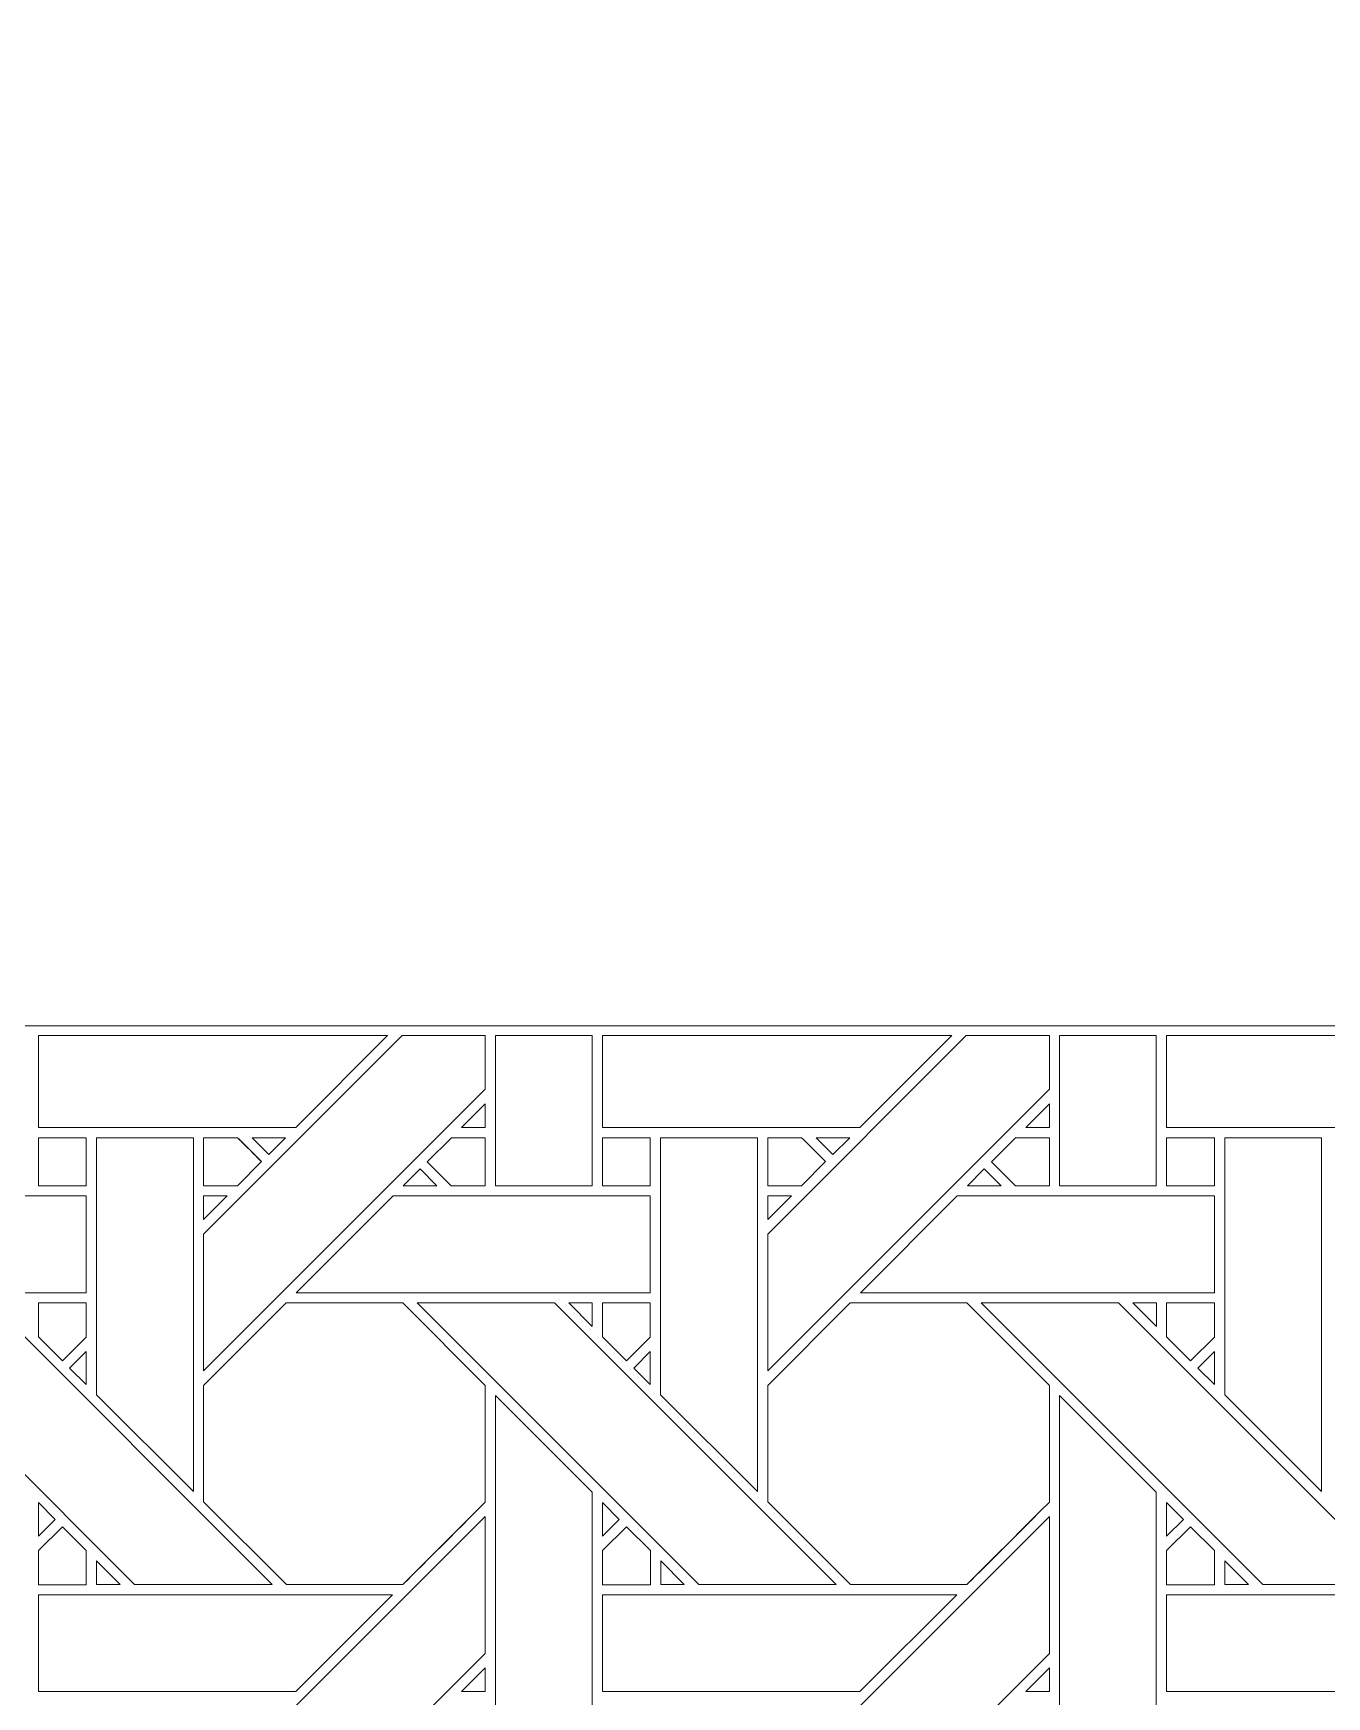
# Model space of a CAD drawing. Header units: inches. Extents: x 6.4 to 18.4, y 3.1 to 15.1.
# Drawn here: x 10.436 to 12.612, y 6.298 to 9.095 of the extents above; entities that cross this region are included whole.
import ezdxf

# ---------------------------------------------------------------- set-up
doc = ezdxf.new("R2010")
doc.units = ezdxf.units.IN
doc.header["$MEASUREMENT"] = 0
doc.layers.add('Design', color=7, linetype='Continuous', lineweight=0)

msp = doc.modelspace()

# ---------------------------------------------------------------- linework, layer by layer
at = {"layer": 'Design'}
for points, knots in [([(12.3829, 15.0948), (9.0691, 15.0948), (6.3829, 12.4085), (6.3829, 9.0948), (6.3829, 5.7811), (9.0691, 3.0948), (12.3829, 3.0948), (15.6966, 3.0948), (18.3829, 5.7811), (18.3829, 9.0948), (18.3829, 12.4085), (15.6966, 15.0948), (12.3829, 15.0948)], [0, 0, 0, 0, 1, 1, 1, 2, 2, 2, 3, 3, 3, 4, 4, 4, 4]), ([(17.3637, 7.426), (17.3637, 7.426), (17.338, 7.426), (17.338, 7.426), (16.5066, 7.426), (16.0033, 7.426), (15.7121, 7.426), (15.4417, 7.426), (15.3541, 7.426), (15.3568, 7.426), (14.6303, 7.426), (12.5831, 7.426), (7.4146, 7.426), (7.402, 7.426), (7.3964, 7.4266), (7.3922, 7.4227), (7.3894, 7.42), (7.3876, 7.4172), (7.3922, 7.4035), (8.0968, 5.3236), (10.0649, 3.8266), (12.3829, 3.8266), (14.6933, 3.8266), (16.6562, 5.314), (17.3666, 7.3834), (17.3711, 7.3963), (17.3739, 7.4043), (17.3756, 7.4094), (17.3784, 7.4176), (17.3723, 7.426), (17.3637, 7.426)], [0, 0, 0, 0, 1, 1, 1, 2, 2, 2, 3, 3, 3, 4, 4, 4, 5, 5, 5, 6, 6, 6, 7, 7, 7, 8, 8, 8, 9, 9, 9, 10, 10, 10, 10]), ([(10.4451, 7.4093), (10.4451, 7.4093), (11.0324, 7.4093), (11.0324, 7.4093), (11.0324, 7.4093), (10.8781, 7.255), (10.8781, 7.255), (10.8781, 7.255), (10.4451, 7.255), (10.4451, 7.255), (10.4451, 7.255), (10.4451, 7.4093), (10.4451, 7.4093)], [0, 0, 0, 0, 1, 1, 1, 2, 2, 2, 3, 3, 3, 4, 4, 4, 4]), ([(11.1966, 7.4093), (11.1966, 7.4093), (11.1966, 7.3192), (11.1966, 7.3192), (11.1966, 7.3192), (10.7229, 6.8455), (10.7229, 6.8455), (10.7229, 6.8455), (10.7229, 7.0756), (10.7229, 7.0756), (10.7229, 7.0756), (11.0567, 7.4093), (11.0567, 7.4093), (11.0567, 7.4093), (11.1966, 7.4093), (11.1966, 7.4093)], [0, 0, 0, 0, 1, 1, 1, 2, 2, 2, 3, 3, 3, 4, 4, 4, 5, 5, 5, 5]), ([(11.2137, 7.4093), (11.2137, 7.4093), (11.3765, 7.4093), (11.3765, 7.4093), (11.3765, 7.4093), (11.3765, 7.157), (11.3765, 7.157), (11.3765, 7.157), (11.2137, 7.157), (11.2137, 7.157), (11.2137, 7.157), (11.2137, 7.4093), (11.2137, 7.4093)], [0, 0, 0, 0, 1, 1, 1, 2, 2, 2, 3, 3, 3, 4, 4, 4, 4]), ([(11.3938, 7.4093), (11.3938, 7.4093), (11.9811, 7.4093), (11.9811, 7.4093), (11.9811, 7.4093), (11.8268, 7.255), (11.8268, 7.255), (11.8268, 7.255), (11.3938, 7.255), (11.3938, 7.255), (11.3938, 7.255), (11.3938, 7.4093), (11.3938, 7.4093)], [0, 0, 0, 0, 1, 1, 1, 2, 2, 2, 3, 3, 3, 4, 4, 4, 4]), ([(12.1453, 7.4093), (12.1453, 7.4093), (12.1453, 7.3192), (12.1453, 7.3192), (12.1453, 7.3192), (11.6717, 6.8455), (11.6717, 6.8455), (11.6717, 6.8455), (11.6717, 7.0756), (11.6717, 7.0756), (11.6717, 7.0756), (12.0054, 7.4093), (12.0054, 7.4093), (12.0054, 7.4093), (12.1453, 7.4093), (12.1453, 7.4093)], [0, 0, 0, 0, 1, 1, 1, 2, 2, 2, 3, 3, 3, 4, 4, 4, 5, 5, 5, 5]), ([(12.1625, 7.4093), (12.1625, 7.4093), (12.3252, 7.4093), (12.3252, 7.4093), (12.3252, 7.4093), (12.3252, 7.157), (12.3252, 7.157), (12.3252, 7.157), (12.1625, 7.157), (12.1625, 7.157), (12.1625, 7.157), (12.1625, 7.4093), (12.1625, 7.4093)], [0, 0, 0, 0, 1, 1, 1, 2, 2, 2, 3, 3, 3, 4, 4, 4, 4]), ([(12.3425, 7.4093), (12.3425, 7.4093), (12.9298, 7.4093), (12.9298, 7.4093), (12.9298, 7.4093), (12.7755, 7.255), (12.7755, 7.255), (12.7755, 7.255), (12.3425, 7.255), (12.3425, 7.255), (12.3425, 7.255), (12.3425, 7.4093), (12.3425, 7.4093)], [0, 0, 0, 0, 1, 1, 1, 2, 2, 2, 3, 3, 3, 4, 4, 4, 4]), ([(11.1966, 7.255), (11.1966, 7.255), (11.1568, 7.255), (11.1568, 7.255), (11.1568, 7.255), (11.1966, 7.2948), (11.1966, 7.2948), (11.1966, 7.2948), (11.1966, 7.255), (11.1966, 7.255)], [0, 0, 0, 0, 1, 1, 1, 2, 2, 2, 3, 3, 3, 3]), ([(12.1056, 7.255), (12.1056, 7.255), (12.1453, 7.2948), (12.1453, 7.2948), (12.1453, 7.2948), (12.1453, 7.255), (12.1453, 7.255), (12.1453, 7.255), (12.1056, 7.255), (12.1056, 7.255)], [0, 0, 0, 0, 1, 1, 1, 2, 2, 2, 3, 3, 3, 3]), ([(10.4451, 7.1569), (10.4451, 7.1569), (10.4451, 7.2377), (10.4451, 7.2377), (10.4451, 7.2377), (10.5253, 7.2377), (10.5253, 7.2377), (10.5253, 7.2377), (10.5253, 7.1569), (10.5253, 7.1569), (10.5253, 7.1569), (10.4451, 7.1569), (10.4451, 7.1569)], [0, 0, 0, 0, 1, 1, 1, 2, 2, 2, 3, 3, 3, 4, 4, 4, 4]), ([(10.4451, 7.2377), (10.4451, 7.2377), (10.5253, 7.2377), (10.5253, 7.2377), (10.5253, 7.2377), (10.5253, 7.1569), (10.5253, 7.1569), (10.5253, 7.1569), (10.4451, 7.1569), (10.4451, 7.1569), (10.4451, 7.1569), (10.4451, 7.2377), (10.4451, 7.2377)], [0, 0, 0, 0, 1, 1, 1, 2, 2, 2, 3, 3, 3, 4, 4, 4, 4]), ([(10.5429, 6.8055), (10.5429, 6.8055), (10.5429, 7.2377), (10.5429, 7.2377), (10.5429, 7.2377), (10.7058, 7.2377), (10.7058, 7.2377), (10.7058, 7.2377), (10.7058, 6.6426), (10.7058, 6.6426), (10.7058, 6.6426), (10.5429, 6.8055), (10.5429, 6.8055)], [0, 0, 0, 0, 1, 1, 1, 2, 2, 2, 3, 3, 3, 4, 4, 4, 4]), ([(10.7229, 7.1569), (10.7229, 7.1569), (10.7229, 7.2377), (10.7229, 7.2377), (10.7229, 7.2377), (10.78, 7.2377), (10.78, 7.2377), (10.7851, 7.2326), (10.8159, 7.2018), (10.8203, 7.1974), (10.8203, 7.1974), (10.7799, 7.1569), (10.7799, 7.1569), (10.7799, 7.1569), (10.7229, 7.1569), (10.7229, 7.1569)], [0, 0, 0, 0, 1, 1, 1, 2, 2, 2, 3, 3, 3, 4, 4, 4, 5, 5, 5, 5]), ([(10.8203, 7.1974), (10.8203, 7.1974), (10.7799, 7.1569), (10.7799, 7.1569), (10.7799, 7.1569), (10.7229, 7.1569), (10.7229, 7.1569), (10.7229, 7.1569), (10.7229, 7.2377), (10.7229, 7.2377), (10.7229, 7.2377), (10.78, 7.2377), (10.78, 7.2377), (10.7855, 7.2323), (10.8203, 7.1974), (10.8203, 7.1974)], [0, 0, 0, 0, 1, 1, 1, 2, 2, 2, 3, 3, 3, 4, 4, 4, 5, 5, 5, 5]), ([(10.8044, 7.2377), (10.8044, 7.2377), (10.8608, 7.2377), (10.8608, 7.2377), (10.8608, 7.2377), (10.8325, 7.2096), (10.8325, 7.2096), (10.8325, 7.2096), (10.8044, 7.2377), (10.8044, 7.2377)], [0, 0, 0, 0, 1, 1, 1, 2, 2, 2, 3, 3, 3, 3]), ([(11.1966, 7.1569), (11.1966, 7.1569), (11.1395, 7.1569), (11.1395, 7.1569), (11.1395, 7.1569), (11.0991, 7.1973), (11.0991, 7.1973), (11.0991, 7.1973), (11.1396, 7.2377), (11.1396, 7.2377), (11.1396, 7.2377), (11.1966, 7.2377), (11.1966, 7.2377), (11.1966, 7.2377), (11.1966, 7.1569), (11.1966, 7.1569)], [0, 0, 0, 0, 1, 1, 1, 2, 2, 2, 3, 3, 3, 4, 4, 4, 5, 5, 5, 5]), ([(11.0991, 7.1973), (11.0991, 7.1973), (11.1396, 7.2377), (11.1396, 7.2377), (11.1396, 7.2377), (11.1966, 7.2377), (11.1966, 7.2377), (11.1966, 7.2377), (11.1966, 7.1569), (11.1966, 7.1569), (11.1966, 7.1569), (11.1395, 7.1569), (11.1395, 7.1569), (11.1395, 7.1569), (11.0991, 7.1973), (11.0991, 7.1973)], [0, 0, 0, 0, 1, 1, 1, 2, 2, 2, 3, 3, 3, 4, 4, 4, 5, 5, 5, 5]), ([(11.3938, 7.1569), (11.3938, 7.1569), (11.3938, 7.2377), (11.3938, 7.2377), (11.3938, 7.2377), (11.474, 7.2377), (11.474, 7.2377), (11.474, 7.2377), (11.474, 7.1569), (11.474, 7.1569), (11.474, 7.1569), (11.3938, 7.1569), (11.3938, 7.1569)], [0, 0, 0, 0, 1, 1, 1, 2, 2, 2, 3, 3, 3, 4, 4, 4, 4]), ([(11.3938, 7.2377), (11.3938, 7.2377), (11.474, 7.2377), (11.474, 7.2377), (11.474, 7.2377), (11.474, 7.1569), (11.474, 7.1569), (11.474, 7.1569), (11.3938, 7.1569), (11.3938, 7.1569), (11.3938, 7.1569), (11.3938, 7.2377), (11.3938, 7.2377)], [0, 0, 0, 0, 1, 1, 1, 2, 2, 2, 3, 3, 3, 4, 4, 4, 4]), ([(11.4916, 6.8055), (11.4916, 6.8055), (11.4916, 7.2377), (11.4916, 7.2377), (11.4916, 7.2377), (11.6545, 7.2377), (11.6545, 7.2377), (11.6545, 7.2377), (11.6545, 6.6426), (11.6545, 6.6426), (11.6545, 6.6426), (11.4916, 6.8055), (11.4916, 6.8055)], [0, 0, 0, 0, 1, 1, 1, 2, 2, 2, 3, 3, 3, 4, 4, 4, 4]), ([(11.6717, 7.1569), (11.6717, 7.1569), (11.6717, 7.2377), (11.6717, 7.2377), (11.6717, 7.2377), (11.7287, 7.2377), (11.7287, 7.2377), (11.7339, 7.2326), (11.7646, 7.2018), (11.7691, 7.1974), (11.7691, 7.1974), (11.7286, 7.1569), (11.7286, 7.1569), (11.7286, 7.1569), (11.6717, 7.1569), (11.6717, 7.1569)], [0, 0, 0, 0, 1, 1, 1, 2, 2, 2, 3, 3, 3, 4, 4, 4, 5, 5, 5, 5]), ([(11.7691, 7.1974), (11.7691, 7.1974), (11.7286, 7.1569), (11.7286, 7.1569), (11.7286, 7.1569), (11.6717, 7.1569), (11.6717, 7.1569), (11.6717, 7.1569), (11.6717, 7.2377), (11.6717, 7.2377), (11.6717, 7.2377), (11.7287, 7.2377), (11.7287, 7.2377), (11.734, 7.2325), (11.7648, 7.2017), (11.7691, 7.1974)], [0, 0, 0, 0, 1, 1, 1, 2, 2, 2, 3, 3, 3, 4, 4, 4, 5, 5, 5, 5]), ([(11.7531, 7.2377), (11.7531, 7.2377), (11.8096, 7.2377), (11.8096, 7.2377), (11.8096, 7.2377), (11.7813, 7.2096), (11.7813, 7.2096), (11.7813, 7.2096), (11.7531, 7.2377), (11.7531, 7.2377)], [0, 0, 0, 0, 1, 1, 1, 2, 2, 2, 3, 3, 3, 3]), ([(12.1453, 7.1569), (12.1453, 7.1569), (12.0882, 7.1569), (12.0882, 7.1569), (12.0882, 7.1569), (12.0479, 7.1973), (12.0479, 7.1973), (12.0479, 7.1973), (12.0883, 7.2377), (12.0883, 7.2377), (12.0883, 7.2377), (12.1453, 7.2377), (12.1453, 7.2377), (12.1453, 7.2377), (12.1453, 7.1569), (12.1453, 7.1569)], [0, 0, 0, 0, 1, 1, 1, 2, 2, 2, 3, 3, 3, 4, 4, 4, 5, 5, 5, 5]), ([(12.1453, 7.2377), (12.1453, 7.2377), (12.1453, 7.1569), (12.1453, 7.1569), (12.1453, 7.1569), (12.0882, 7.1569), (12.0882, 7.1569), (12.0882, 7.1569), (12.0479, 7.1973), (12.0479, 7.1973), (12.0479, 7.1973), (12.0883, 7.2377), (12.0883, 7.2377), (12.0883, 7.2377), (12.1453, 7.2377), (12.1453, 7.2377)], [0, 0, 0, 0, 1, 1, 1, 2, 2, 2, 3, 3, 3, 4, 4, 4, 5, 5, 5, 5]), ([(12.3425, 7.1569), (12.3425, 7.1569), (12.3425, 7.2377), (12.3425, 7.2377), (12.3425, 7.2377), (12.4228, 7.2377), (12.4228, 7.2377), (12.4228, 7.2377), (12.4228, 7.1569), (12.4228, 7.1569), (12.4228, 7.1569), (12.3425, 7.1569), (12.3425, 7.1569)], [0, 0, 0, 0, 1, 1, 1, 2, 2, 2, 3, 3, 3, 4, 4, 4, 4]), ([(12.3425, 7.2377), (12.3425, 7.2377), (12.4228, 7.2377), (12.4228, 7.2377), (12.4228, 7.2377), (12.4228, 7.1569), (12.4228, 7.1569), (12.4228, 7.1569), (12.3425, 7.1569), (12.3425, 7.1569), (12.3425, 7.1569), (12.3425, 7.2377), (12.3425, 7.2377)], [0, 0, 0, 0, 1, 1, 1, 2, 2, 2, 3, 3, 3, 4, 4, 4, 4]), ([(12.4403, 6.8055), (12.4403, 6.8055), (12.4403, 7.2377), (12.4403, 7.2377), (12.4403, 7.2377), (12.6032, 7.2377), (12.6032, 7.2377), (12.6032, 7.2377), (12.6032, 6.6426), (12.6032, 6.6426), (12.6032, 6.6426), (12.4403, 6.8055), (12.4403, 6.8055)], [0, 0, 0, 0, 1, 1, 1, 2, 2, 2, 3, 3, 3, 4, 4, 4, 4]), ([(11.1153, 7.157), (11.1153, 7.157), (11.0588, 7.157), (11.0588, 7.157), (11.0588, 7.157), (11.087, 7.1852), (11.087, 7.1852), (11.087, 7.1852), (11.1153, 7.157), (11.1153, 7.157)], [0, 0, 0, 0, 1, 1, 1, 2, 2, 2, 3, 3, 3, 3]), ([(12.064, 7.157), (12.064, 7.157), (12.0075, 7.157), (12.0075, 7.157), (12.0075, 7.157), (12.0358, 7.1852), (12.0358, 7.1852), (12.0358, 7.1852), (12.064, 7.157), (12.064, 7.157)], [0, 0, 0, 0, 1, 1, 1, 2, 2, 2, 3, 3, 3, 3]), ([(10.5253, 7.1398), (10.5253, 7.1398), (10.5253, 6.977), (10.5253, 6.977), (10.5253, 6.977), (9.93, 6.977), (9.93, 6.977), (9.93, 6.977), (10.0929, 7.1398), (10.0929, 7.1398), (10.0929, 7.1398), (10.5253, 7.1398), (10.5253, 7.1398)], [0, 0, 0, 0, 1, 1, 1, 2, 2, 2, 3, 3, 3, 4, 4, 4, 4]), ([(10.7628, 7.1398), (10.7628, 7.1398), (10.7229, 7.1), (10.7229, 7.1), (10.7229, 7.1), (10.7229, 7.1398), (10.7229, 7.1398), (10.7229, 7.1398), (10.7628, 7.1398), (10.7628, 7.1398)], [0, 0, 0, 0, 1, 1, 1, 2, 2, 2, 3, 3, 3, 3]), ([(11.4741, 7.1398), (11.4741, 7.1398), (11.4741, 6.977), (11.4741, 6.977), (11.4741, 6.977), (10.8788, 6.977), (10.8788, 6.977), (10.8788, 6.977), (11.0416, 7.1398), (11.0416, 7.1398), (11.0416, 7.1398), (11.4741, 7.1398), (11.4741, 7.1398)], [0, 0, 0, 0, 1, 1, 1, 2, 2, 2, 3, 3, 3, 4, 4, 4, 4]), ([(11.7115, 7.1398), (11.7115, 7.1398), (11.6717, 7.1), (11.6717, 7.1), (11.6717, 7.1), (11.6717, 7.1398), (11.6717, 7.1398), (11.6717, 7.1398), (11.7115, 7.1398), (11.7115, 7.1398)], [0, 0, 0, 0, 1, 1, 1, 2, 2, 2, 3, 3, 3, 3]), ([(12.4228, 7.1398), (12.4228, 7.1398), (12.4228, 6.977), (12.4228, 6.977), (12.4228, 6.977), (11.8275, 6.977), (11.8275, 6.977), (11.8275, 6.977), (11.9904, 7.1398), (11.9904, 7.1398), (11.9904, 7.1398), (12.4228, 7.1398), (12.4228, 7.1398)], [0, 0, 0, 0, 1, 1, 1, 2, 2, 2, 3, 3, 3, 4, 4, 4, 4]), ([(10.838, 6.4862), (10.838, 6.4862), (10.6069, 6.4862), (10.6069, 6.4862), (10.6069, 6.4862), (10.1334, 6.9599), (10.1334, 6.9599), (10.1334, 6.9599), (10.3643, 6.9599), (10.3643, 6.9599), (10.3643, 6.9599), (10.838, 6.4862), (10.838, 6.4862)], [0, 0, 0, 0, 1, 1, 1, 2, 2, 2, 3, 3, 3, 4, 4, 4, 4]), ([(10.5253, 6.9599), (10.5253, 6.9599), (10.5253, 6.9023), (10.5253, 6.9023), (10.5253, 6.9023), (10.4854, 6.8623), (10.4854, 6.8623), (10.4854, 6.8623), (10.445, 6.9027), (10.445, 6.9027), (10.445, 6.9027), (10.445, 6.9599), (10.445, 6.9599), (10.445, 6.9599), (10.5253, 6.9599), (10.5253, 6.9599)], [0, 0, 0, 0, 1, 1, 1, 2, 2, 2, 3, 3, 3, 4, 4, 4, 5, 5, 5, 5]), ([(10.5253, 6.9023), (10.5253, 6.9023), (10.4854, 6.8623), (10.4854, 6.8623), (10.4854, 6.8623), (10.445, 6.9027), (10.445, 6.9027), (10.445, 6.9027), (10.445, 6.9599), (10.445, 6.9599), (10.445, 6.9599), (10.5253, 6.9599), (10.5253, 6.9599), (10.5253, 6.9599), (10.5253, 6.9023), (10.5253, 6.9023)], [0, 0, 0, 0, 1, 1, 1, 2, 2, 2, 3, 3, 3, 4, 4, 4, 5, 5, 5, 5]), ([(11.0579, 6.4862), (11.0579, 6.4862), (10.8622, 6.4862), (10.8622, 6.4862), (10.8622, 6.4862), (10.7229, 6.6255), (10.7229, 6.6255), (10.7229, 6.6255), (10.7229, 6.8211), (10.7229, 6.8211), (10.7229, 6.8211), (10.8616, 6.9598), (10.8616, 6.9598), (10.8616, 6.9598), (11.0578, 6.9598), (11.0578, 6.9598), (11.0578, 6.9598), (11.1966, 6.8211), (11.1966, 6.8211), (11.1966, 6.8211), (11.1966, 6.6249), (11.1966, 6.6249), (11.1788, 6.607), (11.0669, 6.4952), (11.0579, 6.4862)], [0, 0, 0, 0, 1, 1, 1, 2, 2, 2, 3, 3, 3, 4, 4, 4, 5, 5, 5, 6, 6, 6, 7, 7, 7, 8, 8, 8, 8]), ([(11.0578, 6.9598), (11.0578, 6.9598), (11.1966, 6.8211), (11.1966, 6.8211), (11.1966, 6.8211), (11.1966, 6.6249), (11.1966, 6.6249), (11.1784, 6.6066), (11.0666, 6.4949), (11.0579, 6.4862), (11.0579, 6.4862), (10.8622, 6.4862), (10.8622, 6.4862), (10.8622, 6.4862), (10.7229, 6.6255), (10.7229, 6.6255), (10.7229, 6.6255), (10.7229, 6.8211), (10.7229, 6.8211), (10.7229, 6.8211), (10.8616, 6.9598), (10.8616, 6.9598), (10.8616, 6.9598), (11.0578, 6.9598), (11.0578, 6.9598)], [0, 0, 0, 0, 1, 1, 1, 2, 2, 2, 3, 3, 3, 4, 4, 4, 5, 5, 5, 6, 6, 6, 7, 7, 7, 8, 8, 8, 8]), ([(11.7867, 6.4862), (11.7867, 6.4862), (11.5557, 6.4862), (11.5557, 6.4862), (11.5557, 6.4862), (11.0821, 6.9599), (11.0821, 6.9599), (11.0821, 6.9599), (11.313, 6.9599), (11.313, 6.9599), (11.313, 6.9599), (11.7867, 6.4862), (11.7867, 6.4862)], [0, 0, 0, 0, 1, 1, 1, 2, 2, 2, 3, 3, 3, 4, 4, 4, 4]), ([(11.3372, 6.9599), (11.3372, 6.9599), (11.3766, 6.9599), (11.3766, 6.9599), (11.3766, 6.9599), (11.3766, 6.9201), (11.3766, 6.9201), (11.3766, 6.9201), (11.3372, 6.9599), (11.3372, 6.9599)], [0, 0, 0, 0, 1, 1, 1, 2, 2, 2, 3, 3, 3, 3]), ([(11.474, 6.9599), (11.474, 6.9599), (11.474, 6.9023), (11.474, 6.9023), (11.474, 6.9023), (11.4341, 6.8623), (11.4341, 6.8623), (11.4341, 6.8623), (11.3938, 6.9027), (11.3938, 6.9027), (11.3938, 6.9027), (11.3938, 6.9599), (11.3938, 6.9599), (11.3938, 6.9599), (11.474, 6.9599), (11.474, 6.9599)], [0, 0, 0, 0, 1, 1, 1, 2, 2, 2, 3, 3, 3, 4, 4, 4, 5, 5, 5, 5]), ([(11.474, 6.9023), (11.474, 6.9023), (11.4341, 6.8623), (11.4341, 6.8623), (11.4341, 6.8623), (11.3938, 6.9027), (11.3938, 6.9027), (11.3938, 6.9027), (11.3938, 6.9599), (11.3938, 6.9599), (11.3938, 6.9599), (11.474, 6.9599), (11.474, 6.9599), (11.474, 6.9599), (11.474, 6.9023), (11.474, 6.9023)], [0, 0, 0, 0, 1, 1, 1, 2, 2, 2, 3, 3, 3, 4, 4, 4, 5, 5, 5, 5]), ([(12.0066, 6.4862), (12.0066, 6.4862), (11.8109, 6.4862), (11.8109, 6.4862), (11.8109, 6.4862), (11.6717, 6.6255), (11.6717, 6.6255), (11.6717, 6.6255), (11.6717, 6.8211), (11.6717, 6.8211), (11.6717, 6.8211), (11.8104, 6.9598), (11.8104, 6.9598), (11.8104, 6.9598), (12.0066, 6.9598), (12.0066, 6.9598), (12.0066, 6.9598), (12.1453, 6.8211), (12.1453, 6.8211), (12.1453, 6.8211), (12.1453, 6.6249), (12.1453, 6.6249), (12.1275, 6.607), (12.0156, 6.4952), (12.0066, 6.4862)], [0, 0, 0, 0, 1, 1, 1, 2, 2, 2, 3, 3, 3, 4, 4, 4, 5, 5, 5, 6, 6, 6, 7, 7, 7, 8, 8, 8, 8]), ([(12.0066, 6.9598), (12.0066, 6.9598), (12.1453, 6.8211), (12.1453, 6.8211), (12.1453, 6.8211), (12.1453, 6.6249), (12.1453, 6.6249), (12.1272, 6.6066), (12.0153, 6.4949), (12.0066, 6.4862), (12.0066, 6.4862), (11.8109, 6.4862), (11.8109, 6.4862), (11.8109, 6.4862), (11.6717, 6.6255), (11.6717, 6.6255), (11.6717, 6.6255), (11.6717, 6.8211), (11.6717, 6.8211), (11.6717, 6.8211), (11.8104, 6.9598), (11.8104, 6.9598), (11.8104, 6.9598), (12.0066, 6.9598), (12.0066, 6.9598)], [0, 0, 0, 0, 1, 1, 1, 2, 2, 2, 3, 3, 3, 4, 4, 4, 5, 5, 5, 6, 6, 6, 7, 7, 7, 8, 8, 8, 8]), ([(12.7354, 6.4862), (12.7354, 6.4862), (12.5044, 6.4862), (12.5044, 6.4862), (12.5044, 6.4862), (12.0308, 6.9599), (12.0308, 6.9599), (12.0308, 6.9599), (12.2618, 6.9599), (12.2618, 6.9599), (12.2618, 6.9599), (12.7354, 6.4862), (12.7354, 6.4862)], [0, 0, 0, 0, 1, 1, 1, 2, 2, 2, 3, 3, 3, 4, 4, 4, 4]), ([(12.2859, 6.9599), (12.2859, 6.9599), (12.3253, 6.9599), (12.3253, 6.9599), (12.3253, 6.9599), (12.3253, 6.92), (12.3253, 6.92), (12.3253, 6.92), (12.2859, 6.9599), (12.2859, 6.9599)], [0, 0, 0, 0, 1, 1, 1, 2, 2, 2, 3, 3, 3, 3]), ([(12.3425, 6.9027), (12.3425, 6.9027), (12.3425, 6.9599), (12.3425, 6.9599), (12.3425, 6.9599), (12.4228, 6.9599), (12.4228, 6.9599), (12.4228, 6.9599), (12.4228, 6.9023), (12.4228, 6.9023), (12.4228, 6.9023), (12.3828, 6.8623), (12.3828, 6.8623), (12.3828, 6.8623), (12.3425, 6.9027), (12.3425, 6.9027)], [0, 0, 0, 0, 1, 1, 1, 2, 2, 2, 3, 3, 3, 4, 4, 4, 5, 5, 5, 5]), ([(12.4228, 6.9023), (12.4228, 6.9023), (12.3828, 6.8623), (12.3828, 6.8623), (12.3828, 6.8623), (12.3425, 6.9027), (12.3425, 6.9027), (12.3425, 6.9027), (12.3425, 6.9599), (12.3425, 6.9599), (12.3425, 6.9599), (12.4228, 6.9599), (12.4228, 6.9599), (12.4228, 6.9599), (12.4228, 6.9023), (12.4228, 6.9023)], [0, 0, 0, 0, 1, 1, 1, 2, 2, 2, 3, 3, 3, 4, 4, 4, 5, 5, 5, 5]), ([(10.5253, 6.878), (10.5253, 6.878), (10.5253, 6.8229), (10.5253, 6.8229), (10.5253, 6.8229), (10.4976, 6.8503), (10.4976, 6.8503), (10.4976, 6.8503), (10.5253, 6.878), (10.5253, 6.878)], [0, 0, 0, 0, 1, 1, 1, 2, 2, 2, 3, 3, 3, 3]), ([(11.4741, 6.878), (11.4741, 6.878), (11.4741, 6.8229), (11.4741, 6.8229), (11.4741, 6.8229), (11.4463, 6.8503), (11.4463, 6.8503), (11.4463, 6.8503), (11.4741, 6.878), (11.4741, 6.878)], [0, 0, 0, 0, 1, 1, 1, 2, 2, 2, 3, 3, 3, 3]), ([(12.4228, 6.878), (12.4228, 6.878), (12.4228, 6.8229), (12.4228, 6.8229), (12.4228, 6.8229), (12.395, 6.8503), (12.395, 6.8503), (12.395, 6.8503), (12.4228, 6.878), (12.4228, 6.878)], [0, 0, 0, 0, 1, 1, 1, 2, 2, 2, 3, 3, 3, 3]), ([(11.2137, 6.2082), (11.2137, 6.2082), (11.2137, 6.8041), (11.2137, 6.8041), (11.2137, 6.8041), (11.3765, 6.6419), (11.3765, 6.6419), (11.3765, 6.6419), (11.3765, 6.2082), (11.3765, 6.2082), (11.3765, 6.2082), (11.2137, 6.2082), (11.2137, 6.2082)], [0, 0, 0, 0, 1, 1, 1, 2, 2, 2, 3, 3, 3, 4, 4, 4, 4]), ([(12.1625, 6.2082), (12.1625, 6.2082), (12.1625, 6.8041), (12.1625, 6.8041), (12.1625, 6.8041), (12.3252, 6.6419), (12.3252, 6.6419), (12.3252, 6.6419), (12.3252, 6.2082), (12.3252, 6.2082), (12.3252, 6.2082), (12.1625, 6.2082), (12.1625, 6.2082)], [0, 0, 0, 0, 1, 1, 1, 2, 2, 2, 3, 3, 3, 4, 4, 4, 4]), ([(10.4451, 6.5677), (10.4451, 6.5677), (10.4451, 6.6244), (10.4451, 6.6244), (10.4451, 6.6244), (10.4733, 6.5958), (10.4733, 6.5958), (10.4733, 6.5958), (10.4451, 6.5677), (10.4451, 6.5677)], [0, 0, 0, 0, 1, 1, 1, 2, 2, 2, 3, 3, 3, 3]), ([(11.3938, 6.5677), (11.3938, 6.5677), (11.3938, 6.6244), (11.3938, 6.6244), (11.3938, 6.6244), (11.422, 6.5958), (11.422, 6.5958), (11.422, 6.5958), (11.3938, 6.5677), (11.3938, 6.5677)], [0, 0, 0, 0, 1, 1, 1, 2, 2, 2, 3, 3, 3, 3]), ([(12.3425, 6.5677), (12.3425, 6.5677), (12.3425, 6.6244), (12.3425, 6.6244), (12.3425, 6.6244), (12.3707, 6.5958), (12.3707, 6.5958), (12.3707, 6.5958), (12.3425, 6.5677), (12.3425, 6.5677)], [0, 0, 0, 0, 1, 1, 1, 2, 2, 2, 3, 3, 3, 3]), ([(10.5257, 6.486), (10.5257, 6.486), (10.4451, 6.486), (10.4451, 6.486), (10.4451, 6.486), (10.4451, 6.5433), (10.4451, 6.5433), (10.4451, 6.5433), (10.4854, 6.5836), (10.4854, 6.5836), (10.4854, 6.5836), (10.5257, 6.5433), (10.5257, 6.5433), (10.5257, 6.5433), (10.5257, 6.486), (10.5257, 6.486)], [0, 0, 0, 0, 1, 1, 1, 2, 2, 2, 3, 3, 3, 4, 4, 4, 5, 5, 5, 5]), ([(10.4854, 6.5836), (10.4854, 6.5836), (10.5257, 6.5433), (10.5257, 6.5433), (10.5257, 6.5433), (10.5257, 6.486), (10.5257, 6.486), (10.5257, 6.486), (10.4451, 6.486), (10.4451, 6.486), (10.4451, 6.486), (10.4451, 6.5433), (10.4451, 6.5433), (10.4451, 6.5433), (10.4854, 6.5836), (10.4854, 6.5836)], [0, 0, 0, 0, 1, 1, 1, 2, 2, 2, 3, 3, 3, 4, 4, 4, 5, 5, 5, 5]), ([(11.1966, 6.3705), (11.1966, 6.3705), (10.7229, 5.8968), (10.7229, 5.8968), (10.7229, 5.8968), (10.7229, 6.1269), (10.7229, 6.1269), (10.7229, 6.1269), (11.1966, 6.6005), (11.1966, 6.6005), (11.1966, 6.6005), (11.1966, 6.3705), (11.1966, 6.3705)], [0, 0, 0, 0, 1, 1, 1, 2, 2, 2, 3, 3, 3, 4, 4, 4, 4]), ([(11.4745, 6.486), (11.4745, 6.486), (11.3938, 6.486), (11.3938, 6.486), (11.3938, 6.486), (11.3938, 6.5433), (11.3938, 6.5433), (11.3938, 6.5433), (11.4341, 6.5836), (11.4341, 6.5836), (11.4341, 6.5836), (11.4745, 6.5433), (11.4745, 6.5433), (11.4745, 6.5433), (11.4745, 6.486), (11.4745, 6.486)], [0, 0, 0, 0, 1, 1, 1, 2, 2, 2, 3, 3, 3, 4, 4, 4, 5, 5, 5, 5]), ([(11.4341, 6.5836), (11.4341, 6.5836), (11.4745, 6.5433), (11.4745, 6.5433), (11.4745, 6.5433), (11.4745, 6.486), (11.4745, 6.486), (11.4745, 6.486), (11.3938, 6.486), (11.3938, 6.486), (11.3938, 6.486), (11.3938, 6.5433), (11.3938, 6.5433), (11.3938, 6.5433), (11.4341, 6.5836), (11.4341, 6.5836)], [0, 0, 0, 0, 1, 1, 1, 2, 2, 2, 3, 3, 3, 4, 4, 4, 5, 5, 5, 5]), ([(12.1453, 6.3705), (12.1453, 6.3705), (11.6717, 5.8968), (11.6717, 5.8968), (11.6717, 5.8968), (11.6717, 6.1269), (11.6717, 6.1269), (11.6717, 6.1269), (12.1453, 6.6005), (12.1453, 6.6005), (12.1453, 6.6005), (12.1453, 6.3705), (12.1453, 6.3705)], [0, 0, 0, 0, 1, 1, 1, 2, 2, 2, 3, 3, 3, 4, 4, 4, 4]), ([(12.4232, 6.486), (12.4232, 6.486), (12.3425, 6.486), (12.3425, 6.486), (12.3425, 6.486), (12.3425, 6.5433), (12.3425, 6.5433), (12.3425, 6.5433), (12.3829, 6.5836), (12.3829, 6.5836), (12.3829, 6.5836), (12.4232, 6.5433), (12.4232, 6.5433), (12.4232, 6.5433), (12.4232, 6.486), (12.4232, 6.486)], [0, 0, 0, 0, 1, 1, 1, 2, 2, 2, 3, 3, 3, 4, 4, 4, 5, 5, 5, 5]), ([(12.3829, 6.5836), (12.3829, 6.5836), (12.4232, 6.5433), (12.4232, 6.5433), (12.4232, 6.5433), (12.4232, 6.486), (12.4232, 6.486), (12.4232, 6.486), (12.3425, 6.486), (12.3425, 6.486), (12.3425, 6.486), (12.3425, 6.5433), (12.3425, 6.5433), (12.3425, 6.5433), (12.3829, 6.5836), (12.3829, 6.5836)], [0, 0, 0, 0, 1, 1, 1, 2, 2, 2, 3, 3, 3, 4, 4, 4, 5, 5, 5, 5]), ([(10.543, 6.4862), (10.543, 6.4862), (10.543, 6.526), (10.543, 6.526), (10.543, 6.526), (10.5827, 6.4862), (10.5827, 6.4862), (10.5827, 6.4862), (10.543, 6.4862), (10.543, 6.4862)], [0, 0, 0, 0, 1, 1, 1, 2, 2, 2, 3, 3, 3, 3]), ([(11.4917, 6.4862), (11.4917, 6.4862), (11.4917, 6.526), (11.4917, 6.526), (11.4917, 6.526), (11.5314, 6.4862), (11.5314, 6.4862), (11.5314, 6.4862), (11.4917, 6.4862), (11.4917, 6.4862)], [0, 0, 0, 0, 1, 1, 1, 2, 2, 2, 3, 3, 3, 3]), ([(12.4405, 6.4862), (12.4405, 6.4862), (12.4405, 6.526), (12.4405, 6.526), (12.4405, 6.526), (12.4802, 6.4862), (12.4802, 6.4862), (12.4802, 6.4862), (12.4405, 6.4862), (12.4405, 6.4862)], [0, 0, 0, 0, 1, 1, 1, 2, 2, 2, 3, 3, 3, 3]), ([(11.0408, 6.469), (11.0408, 6.469), (10.8781, 6.3063), (10.8781, 6.3063), (10.8781, 6.3063), (10.4451, 6.3063), (10.4451, 6.3063), (10.4451, 6.3063), (10.4451, 6.469), (10.4451, 6.469), (10.4451, 6.469), (11.0408, 6.469), (11.0408, 6.469)], [0, 0, 0, 0, 1, 1, 1, 2, 2, 2, 3, 3, 3, 4, 4, 4, 4]), ([(11.9895, 6.469), (11.9895, 6.469), (11.8268, 6.3063), (11.8268, 6.3063), (11.8268, 6.3063), (11.3938, 6.3063), (11.3938, 6.3063), (11.3938, 6.3063), (11.3938, 6.469), (11.3938, 6.469), (11.3938, 6.469), (11.9895, 6.469), (11.9895, 6.469)], [0, 0, 0, 0, 1, 1, 1, 2, 2, 2, 3, 3, 3, 4, 4, 4, 4]), ([(12.9382, 6.469), (12.9382, 6.469), (12.7755, 6.3063), (12.7755, 6.3063), (12.7755, 6.3063), (12.3425, 6.3063), (12.3425, 6.3063), (12.3425, 6.3063), (12.3425, 6.469), (12.3425, 6.469), (12.3425, 6.469), (12.9382, 6.469), (12.9382, 6.469)], [0, 0, 0, 0, 1, 1, 1, 2, 2, 2, 3, 3, 3, 4, 4, 4, 4]), ([(11.1966, 6.3063), (11.1966, 6.3063), (11.1568, 6.3063), (11.1568, 6.3063), (11.1568, 6.3063), (11.1966, 6.3461), (11.1966, 6.3461), (11.1966, 6.3461), (11.1966, 6.3063), (11.1966, 6.3063)], [0, 0, 0, 0, 1, 1, 1, 2, 2, 2, 3, 3, 3, 3]), ([(12.1056, 6.3063), (12.1056, 6.3063), (12.1453, 6.3461), (12.1453, 6.3461), (12.1453, 6.3461), (12.1453, 6.3063), (12.1453, 6.3063), (12.1453, 6.3063), (12.1056, 6.3063), (12.1056, 6.3063)], [0, 0, 0, 0, 1, 1, 1, 2, 2, 2, 3, 3, 3, 3])]:
    msp.add_open_spline(points, degree=3, knots=knots, dxfattribs=at)

doc.saveas('drawing.dxf')
